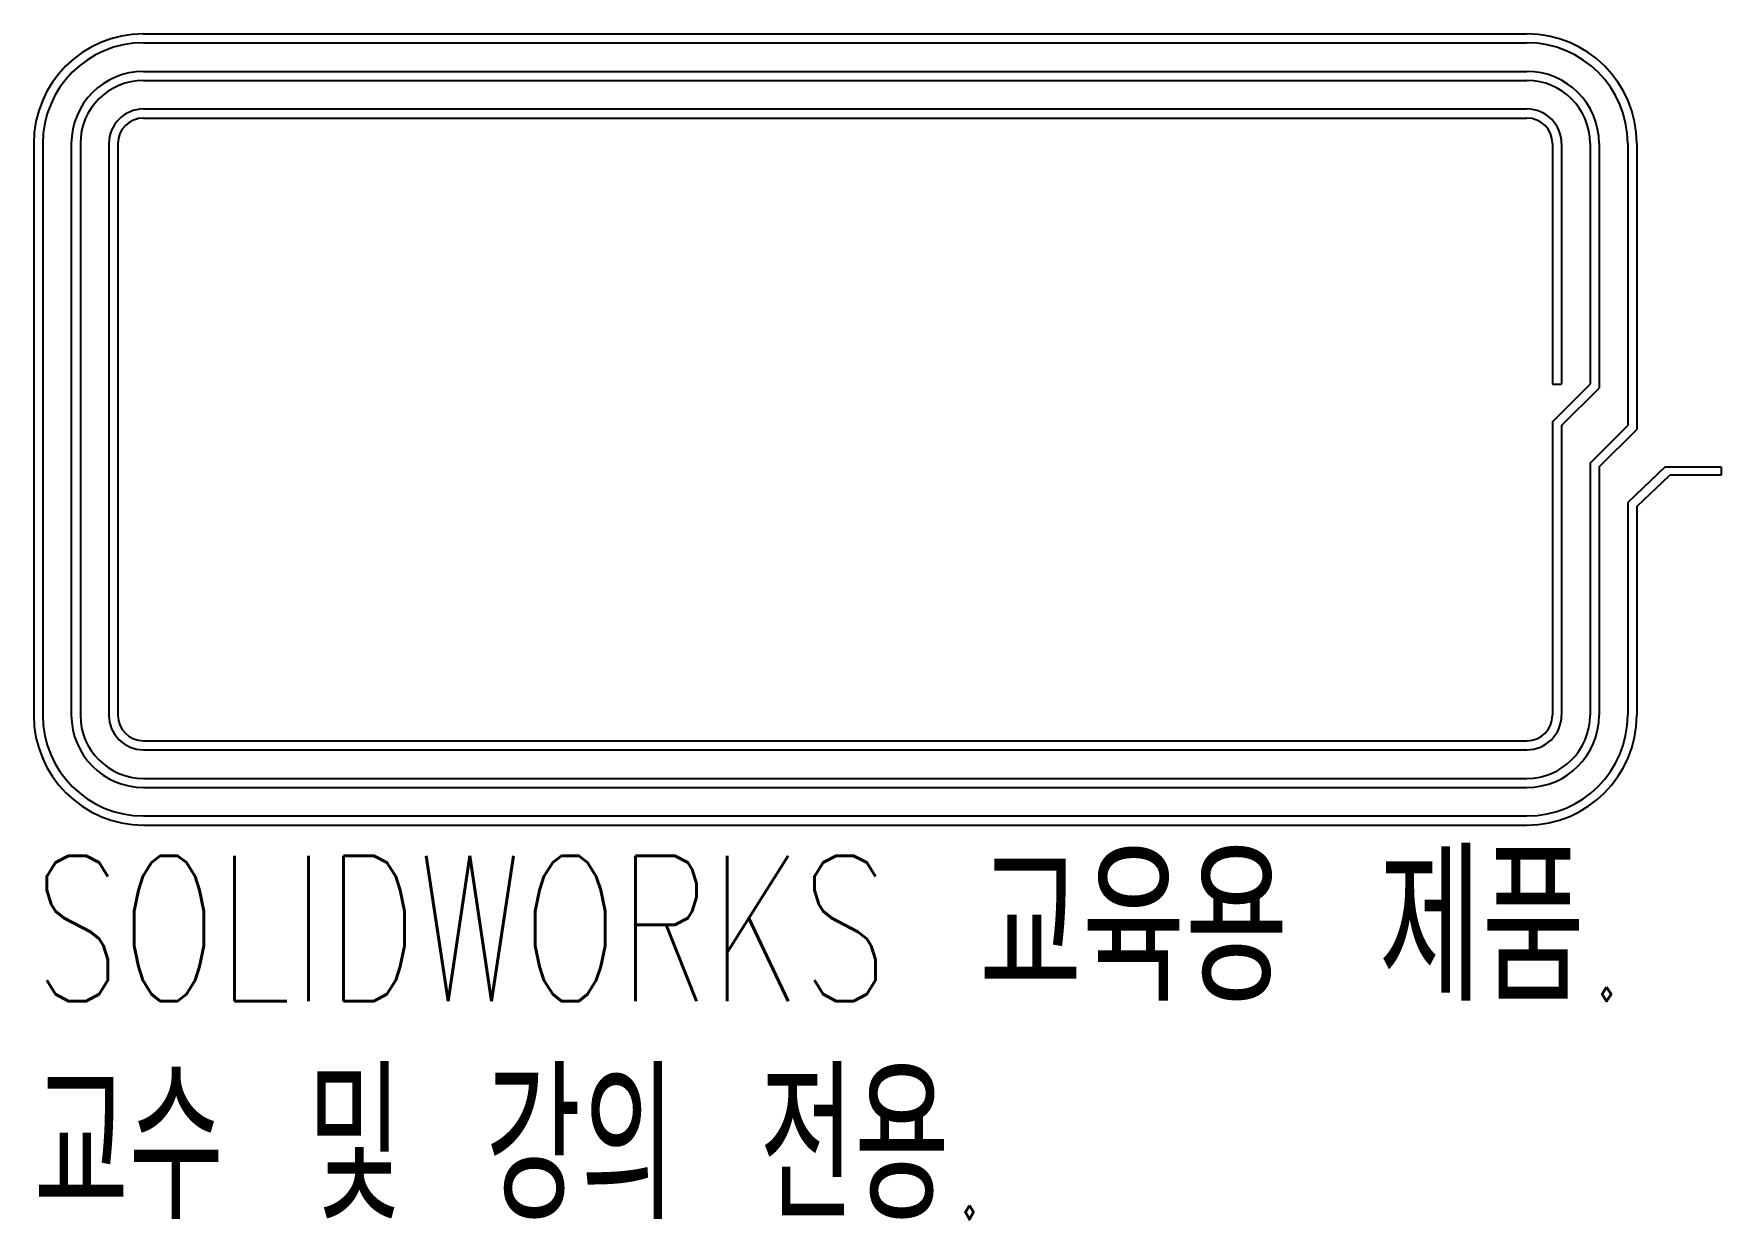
# Model space of a CAD drawing. Header units: millimetres. Extents: x -86.4 to -30.3, y -39.9 to -0.4.
import ezdxf

# ---------------------------------------------------------------- set-up
doc = ezdxf.new("R2010")
doc.units = ezdxf.units.MM
doc.styles.add('SLDTEXTSTYLE0', font='TXT', dxfattribs={"width": 0.7, "bigfont": 'bigfont'})
doc.styles.add('SLDTEXTSTYLE1', font='TXT', dxfattribs={"width": 0.645455, "bigfont": 'bigfont'})

msp = doc.modelspace()

# ---------------------------------------------------------------- linework, layer by layer
at = {"color": 7, "linetype": 'Continuous', "lineweight": 25}
for p, q in [((-82.748, -0.449), (-36.748, -0.449)), ((-82.748, -0.749), (-36.748, -0.749)), ((-82.748, -1.699), (-36.748, -1.699)), ((-82.748, -1.999), (-36.748, -1.999)), ((-82.748, -2.949), (-36.748, -2.949)), ((-82.748, -3.249), (-36.748, -3.249)), ((-86.398, -4.099), (-86.398, -23.099)), ((-86.098, -4.099), (-86.098, -23.099)), ((-85.148, -4.099), (-85.148, -23.099)), ((-84.848, -4.099), (-84.848, -23.099)), ((-83.898, -4.099), (-83.898, -23.099)), ((-83.598, -4.099), (-83.598, -23.099)), ((-35.898, -4.099), (-35.898, -12.099)), ((-35.598, -4.099), (-35.598, -12.099)), ((-34.648, -4.099), (-34.648, -12.099)), ((-34.348, -4.099), (-34.348, -12.223)), ((-33.398, -4.099), (-33.398, -13.473)), ((-33.098, -4.099), (-33.098, -13.597)), ((-35.898, -12.099), (-35.598, -12.099)), ((-35.898, -13.349), (-34.648, -12.099)), ((-35.598, -13.473), (-34.348, -12.223)), ((-35.898, -13.349), (-35.898, -23.099)), ((-35.598, -13.473), (-35.598, -23.099)), ((-34.648, -14.723), (-33.398, -13.473)), ((-34.348, -14.847), (-33.098, -13.597)), ((-34.648, -14.723), (-34.648, -23.099)), ((-34.348, -14.847), (-34.348, -23.099)), ((-32.148, -14.847), (-33.398, -16.033)), ((-33.098, -16.162), (-31.999, -15.12)), ((-32.148, -14.847), (-30.288, -14.847)), ((-30.288, -15.12), (-31.999, -15.12)), ((-30.288, -14.847), (-30.288, -15.12)), ((-33.398, -16.033), (-33.398, -23.099)), ((-33.098, -16.162), (-33.098, -23.099)), ((-82.748, -23.949), (-36.748, -23.949)), ((-82.748, -24.249), (-36.748, -24.249)), ((-82.748, -25.199), (-36.748, -25.199)), ((-82.748, -25.499), (-36.748, -25.499)), ((-82.748, -26.449), (-36.748, -26.449)), ((-82.748, -26.749), (-36.748, -26.749))]:
    msp.add_line(p, q, dxfattribs=at)
for centre, radius, start, end in [((-82.748, -4.099), 3.65, 90, 180), ((-36.748, -4.099), 3.65, 0, 90), ((-82.748, -4.099), 3.35, 90, 180), ((-36.748, -4.099), 3.35, 0, 90), ((-82.748, -4.099), 2.4, 90, 180), ((-82.748, -4.099), 2.1, 90, 180), ((-36.748, -4.099), 2.4, 0, 90), ((-36.748, -4.099), 2.1, 0, 90), ((-82.748, -4.099), 1.15, 90, 180), ((-82.748, -4.099), 0.85, 90, 180), ((-36.748, -4.099), 1.15, 0, 90), ((-36.748, -4.099), 0.85, 0, 90), ((-82.748, -23.099), 3.65, 180, 270), ((-82.748, -23.099), 3.35, 180, 270), ((-82.748, -23.099), 2.4, 180, 270), ((-82.748, -23.099), 2.1, 180, 270), ((-82.748, -23.099), 1.15, 180, 270), ((-82.748, -23.099), 0.85, 180, 270), ((-36.748, -23.099), 0.85, 270, 0), ((-36.748, -23.099), 2.1, 270, 0), ((-36.748, -23.099), 3.35, 270, 0), ((-36.748, -23.099), 3.65, 270, 0), ((-36.748, -23.099), 2.4, 270, 0), ((-36.748, -23.099), 1.15, 270, 0)]:
    msp.add_arc(centre, radius, start, end, dxfattribs=at)

# ---------------------------------------------------------------- texts
at = {"color": 7, "linetype": 'Continuous', "char_height": 4.83362, "attachment_point": 1}
for s, insert, style in [('SOLIDWORKS 교육용 제품.', (-86.398, -27.768), 'SLDTEXTSTYLE0'), ('교수 및 강의 전용.', (-86.398, -35.019), 'SLDTEXTSTYLE1')]:
    msp.add_mtext(s, dxfattribs=dict(at, insert=insert, style=style))

doc.saveas('drawing.dxf')
